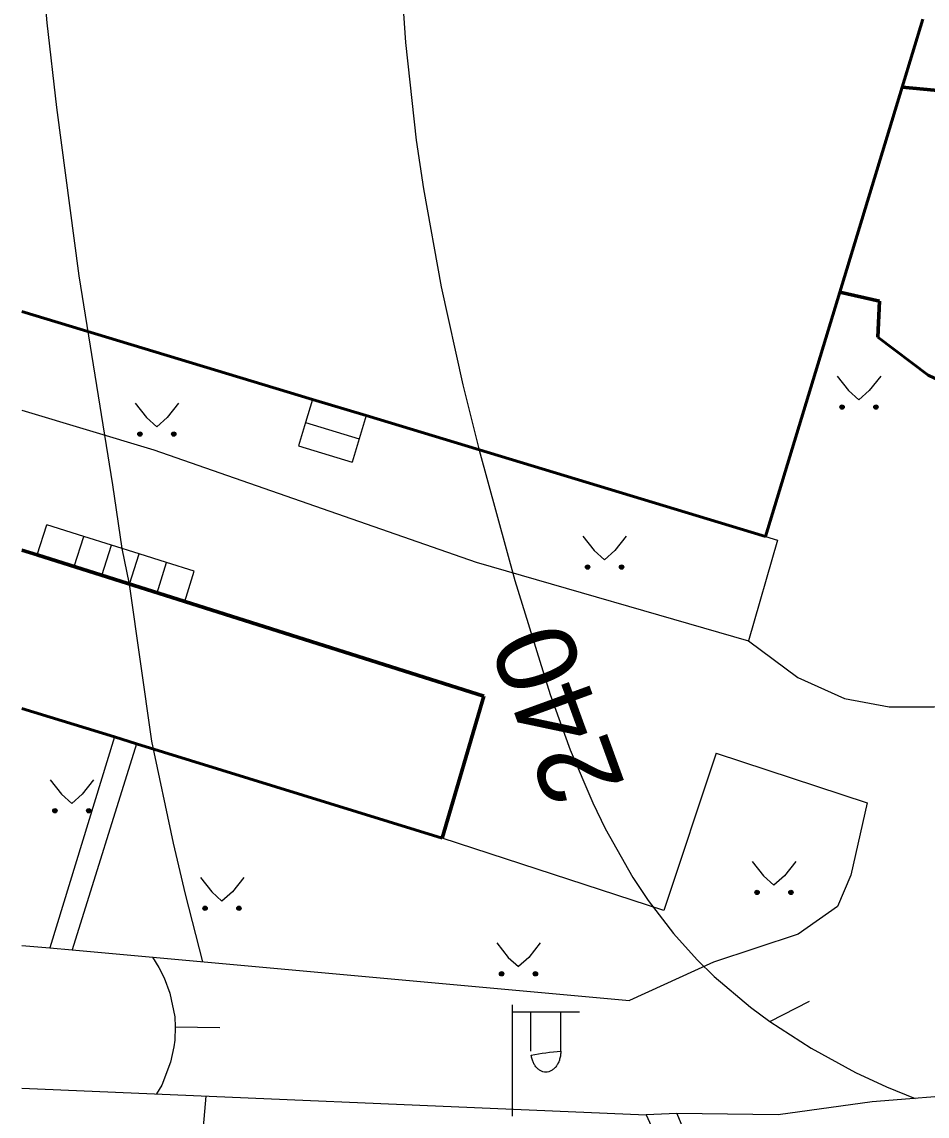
# Model space of a CAD drawing. Extents: x 1000 to 4000, y -5000 to -1000.
# Drawn here: x 1000 to 1040.65, y -4865.72 to -4816.58 of the extents above; entities that cross this region are included whole.
import ezdxf
from ezdxf.enums import TextEntityAlignment as Align

# ---------------------------------------------------------------- set-up
doc = ezdxf.new("R2010")
doc.units = 0
doc.header["$MEASUREMENT"] = 0
for name, color, linetype in [('СЛОЙ_11', 7, 'CONTINUOUS'), ('СЛОЙ_24', 7, 'CONTINUOUS'), ('СЛОЙ_3', 7, 'CONTINUOUS'), ('СЛОЙ_41', 7, 'CONTINUOUS'), ('СЛОЙ_50', 7, 'CONTINUOUS'), ('СЛОЙ_6', 7, 'CONTINUOUS'), ('СЛОЙ_7', 7, 'CONTINUOUS')]:
    doc.layers.add(name, color=color, linetype=linetype)
doc.styles.add('STYLE-CHAR_FAST_FONT', font='CHAR_FAST_FONT.shx')

msp = doc.modelspace()

# ---------------------------------------------------------------- linework, layer by layer
at = {"layer": 'СЛОЙ_11', "color": 253, "linetype": 'Continuous', "lineweight": 0}
for points in [[(1033.388, -4839.682), (1033.933, -4839.847), (1032.63, -4844.367)], [(1031.172, -4849.422), (1028.834, -4856.487)], [(1028.834, -4856.487), (1018.872, -4853.227)]]:
    msp.add_lwpolyline(points, dxfattribs=at)
at = {"layer": 'СЛОЙ_24', "color": 253, "linetype": 'Continuous', "lineweight": 0}
msp.add_line((1000, -4864.467), (1028.03, -4865.653), dxfattribs=at)
for points in [[(1073.349, -4830.417), (1068.541, -4838.175), (1063.531, -4846.892), (1058.052, -4854.602), (1052.455, -4860.354), (1048.92, -4862.657), (1046.515, -4863.827), (1042.684, -4864.718), (1038.176, -4865.074), (1033.954, -4865.653), (1029.411, -4865.604)], [(1000, -4834.016), (1005.925, -4835.8), (1020.393, -4840.833), (1032.63, -4844.367)], [(1032.63, -4844.367), (1034.846, -4846.014), (1036.946, -4846.96), (1038.947, -4847.33), (1040.961, -4847.33), (1043.335, -4846.718), (1044.486, -4845.135), (1045.709, -4842.22), (1047.826, -4833.815)], [(1004.153, -4848.689), (1001.249, -4858.164)], [(1005.14, -4848.993), (1002.26, -4858.256)], [(1031.172, -4849.422), (1037.961, -4851.651), (1037.23, -4854.892), (1036.618, -4856.299), (1034.856, -4857.548), (1031.056, -4858.807), (1027.29, -4860.532)], [(1000, -4858.051), (1001.249, -4858.164)], [(1001.249, -4858.164), (1002.26, -4858.256)], [(1002.26, -4858.256), (1027.29, -4860.532)], [(1029.411, -4865.604), (1028.03, -4865.653)], [(1028.03, -4865.653), (1030.426, -4870.932)], [(1029.411, -4865.604), (1031.418, -4870.429)]]:
    msp.add_lwpolyline(points, dxfattribs=at)
at = {"layer": 'СЛОЙ_3', "color": 253, "linetype": 'Continuous', "lineweight": 0}
for p, q in [((1022.037, -4865.717), (1022.037, -4860.717)), ((1022.037, -4863.717), (1022.037, -4860.717)), ((1022.037, -4861.031), (1025.037, -4861.031)), ((1022.858, -4862.799), (1022.858, -4861.031)), ((1024.2, -4862.799), (1024.2, -4861.031))]:
    msp.add_line(p, q, dxfattribs=at)
msp.add_lwpolyline([(1024.2, -4862.799, -0.035191), (1024.187, -4862.983, -0.036545), (1024.149, -4863.16, -0.03934), (1024.087, -4863.323, -0.0437), (1024.004, -4863.466, -0.049642), (1023.902, -4863.583, -0.056748), (1023.786, -4863.67, -0.0637), (1023.66, -4863.724, -0.068204), (1023.529, -4863.742, -0.068204), (1023.398, -4863.724, -0.0637), (1023.272, -4863.67, -0.056748), (1023.156, -4863.583, -0.049642), (1023.054, -4863.466, -0.0437), (1022.971, -4863.323, -0.03934), (1022.909, -4863.16, -0.036545), (1022.871, -4862.983, -0.035191)], format="xyb", close=True, dxfattribs=at)
at = {"layer": 'СЛОЙ_41', "color": 253, "linetype": 'Continuous', "lineweight": 0}
for p, q in [((1036.614, -4832.487), (1037.124, -4833.137)), ((1038.564, -4832.487), (1038.054, -4833.137)), ((1037.124, -4833.137), (1037.584, -4833.547)), ((1038.054, -4833.137), (1037.584, -4833.547)), ((1005.087, -4833.694), (1005.597, -4834.344)), ((1007.037, -4833.694), (1006.527, -4834.344)), ((1005.597, -4834.344), (1006.057, -4834.754)), ((1006.527, -4834.344), (1006.057, -4834.754)), ((1025.192, -4839.671), (1025.702, -4840.321)), ((1027.142, -4839.671), (1026.632, -4840.321)), ((1025.702, -4840.321), (1026.162, -4840.731)), ((1026.632, -4840.321), (1026.162, -4840.731)), ((1001.267, -4850.615), (1001.777, -4851.265)), ((1003.217, -4850.615), (1002.707, -4851.265)), ((1001.777, -4851.265), (1002.237, -4851.675)), ((1002.707, -4851.265), (1002.237, -4851.675)), ((1032.798, -4854.283), (1033.308, -4854.933)), ((1034.748, -4854.283), (1034.238, -4854.933)), ((1008.014, -4854.997), (1008.524, -4855.647)), ((1009.964, -4854.997), (1009.454, -4855.647)), ((1033.308, -4854.933), (1033.768, -4855.343)), ((1034.238, -4854.933), (1033.768, -4855.343)), ((1008.524, -4855.647), (1008.984, -4856.057)), ((1009.454, -4855.647), (1008.984, -4856.057)), ((1021.325, -4857.938), (1021.835, -4858.588)), ((1023.275, -4857.938), (1022.765, -4858.588)), ((1021.835, -4858.588), (1022.295, -4858.998)), ((1022.765, -4858.588), (1022.295, -4858.998))]:
    msp.add_line(p, q, dxfattribs=at)
for centre in [(1036.828, -4833.875), (1038.349, -4833.875), (1005.301, -4835.084), (1006.822, -4835.084), (1025.406, -4841.061), (1026.927, -4841.061), (1001.481, -4852.003), (1003.002, -4852.003), (1033.012, -4855.671), (1034.533, -4855.671), (1008.228, -4856.385), (1009.749, -4856.385), (1021.539, -4859.326), (1023.06, -4859.326)]:
    msp.add_circle(centre, 0.0976, dxfattribs=at)
for points in [[(1036.732, -4833.894), (1036.73, -4833.875), (1036.732, -4833.856)], [(1036.737, -4833.912), (1036.732, -4833.856), (1036.737, -4833.838)], [(1036.732, -4833.894), (1036.732, -4833.856), (1036.737, -4833.912)], [(1036.746, -4833.929), (1036.737, -4833.838), (1036.746, -4833.821)], [(1036.737, -4833.912), (1036.737, -4833.838), (1036.746, -4833.929)], [(1036.759, -4833.944), (1036.746, -4833.821), (1036.759, -4833.806)], [(1036.746, -4833.929), (1036.746, -4833.821), (1036.759, -4833.944)], [(1036.773, -4833.956), (1036.759, -4833.806), (1036.773, -4833.794)], [(1036.759, -4833.944), (1036.759, -4833.806), (1036.773, -4833.956)], [(1036.79, -4833.965), (1036.773, -4833.794), (1036.79, -4833.785)], [(1036.773, -4833.956), (1036.773, -4833.794), (1036.79, -4833.965)], [(1036.809, -4833.971), (1036.79, -4833.785), (1036.809, -4833.779)], [(1036.79, -4833.965), (1036.79, -4833.785), (1036.809, -4833.971)], [(1036.828, -4833.973), (1036.809, -4833.779), (1036.828, -4833.777)], [(1036.809, -4833.971), (1036.809, -4833.779), (1036.828, -4833.973)], [(1038.253, -4833.894), (1038.251, -4833.875), (1038.253, -4833.856)], [(1038.258, -4833.912), (1038.253, -4833.856), (1038.258, -4833.838)], [(1038.253, -4833.894), (1038.253, -4833.856), (1038.258, -4833.912)], [(1038.267, -4833.929), (1038.258, -4833.838), (1038.267, -4833.821)], [(1038.258, -4833.912), (1038.258, -4833.838), (1038.267, -4833.929)], [(1038.28, -4833.944), (1038.267, -4833.821), (1038.28, -4833.806)], [(1038.267, -4833.929), (1038.267, -4833.821), (1038.28, -4833.944)], [(1038.294, -4833.956), (1038.28, -4833.806), (1038.294, -4833.794)], [(1038.28, -4833.944), (1038.28, -4833.806), (1038.294, -4833.956)], [(1038.311, -4833.965), (1038.294, -4833.794), (1038.311, -4833.785)], [(1038.294, -4833.956), (1038.294, -4833.794), (1038.311, -4833.965)], [(1038.33, -4833.971), (1038.311, -4833.785), (1038.33, -4833.779)], [(1038.311, -4833.965), (1038.311, -4833.785), (1038.33, -4833.971)], [(1038.349, -4833.973), (1038.33, -4833.779), (1038.349, -4833.777)], [(1038.33, -4833.971), (1038.33, -4833.779), (1038.349, -4833.973)], [(1005.205, -4835.103), (1005.203, -4835.084), (1005.205, -4835.064)], [(1005.211, -4835.121), (1005.205, -4835.064), (1005.211, -4835.046)], [(1005.205, -4835.103), (1005.205, -4835.064), (1005.211, -4835.121)], [(1005.22, -4835.138), (1005.211, -4835.046), (1005.22, -4835.029)], [(1005.211, -4835.121), (1005.211, -4835.046), (1005.22, -4835.138)], [(1005.232, -4835.153), (1005.22, -4835.029), (1005.232, -4835.015)], [(1005.22, -4835.138), (1005.22, -4835.029), (1005.232, -4835.153)], [(1005.247, -4835.165), (1005.232, -4835.015), (1005.247, -4835.002)], [(1005.232, -4835.153), (1005.232, -4835.015), (1005.247, -4835.165)], [(1005.264, -4835.174), (1005.247, -4835.002), (1005.264, -4834.993)], [(1005.247, -4835.165), (1005.247, -4835.002), (1005.264, -4835.174)], [(1005.282, -4835.179), (1005.264, -4834.993), (1005.282, -4834.988)], [(1005.264, -4835.174), (1005.264, -4834.993), (1005.282, -4835.179)], [(1005.301, -4835.181), (1005.282, -4834.988), (1005.301, -4834.986)], [(1005.282, -4835.179), (1005.282, -4834.988), (1005.301, -4835.181)], [(1006.726, -4835.103), (1006.724, -4835.084), (1006.726, -4835.064)], [(1006.732, -4835.121), (1006.726, -4835.064), (1006.732, -4835.046)], [(1006.726, -4835.103), (1006.726, -4835.064), (1006.732, -4835.121)], [(1006.741, -4835.138), (1006.732, -4835.046), (1006.741, -4835.029)], [(1006.732, -4835.121), (1006.732, -4835.046), (1006.741, -4835.138)], [(1006.753, -4835.153), (1006.741, -4835.029), (1006.753, -4835.015)], [(1006.741, -4835.138), (1006.741, -4835.029), (1006.753, -4835.153)], [(1006.768, -4835.165), (1006.753, -4835.015), (1006.768, -4835.002)], [(1006.753, -4835.153), (1006.753, -4835.015), (1006.768, -4835.165)], [(1006.785, -4835.174), (1006.768, -4835.002), (1006.785, -4834.993)], [(1006.768, -4835.165), (1006.768, -4835.002), (1006.785, -4835.174)], [(1006.803, -4835.179), (1006.785, -4834.993), (1006.803, -4834.988)], [(1006.785, -4835.174), (1006.785, -4834.993), (1006.803, -4835.179)], [(1006.822, -4835.181), (1006.803, -4834.988), (1006.822, -4834.986)], [(1006.803, -4835.179), (1006.803, -4834.988), (1006.822, -4835.181)], [(1025.352, -4841.142), (1025.337, -4840.992), (1025.352, -4840.979)], [(1025.369, -4841.151), (1025.352, -4840.979), (1025.369, -4840.97)], [(1025.352, -4841.142), (1025.352, -4840.979), (1025.369, -4841.151)], [(1025.387, -4841.156), (1025.369, -4840.97), (1025.387, -4840.965)], [(1025.369, -4841.151), (1025.369, -4840.97), (1025.387, -4841.156)], [(1025.406, -4841.158), (1025.387, -4840.965), (1025.406, -4840.963)], [(1025.387, -4841.156), (1025.387, -4840.965), (1025.406, -4841.158)], [(1026.873, -4841.142), (1026.858, -4840.992), (1026.873, -4840.979)], [(1026.89, -4841.151), (1026.873, -4840.979), (1026.89, -4840.97)], [(1026.873, -4841.142), (1026.873, -4840.979), (1026.89, -4841.151)], [(1026.908, -4841.156), (1026.89, -4840.97), (1026.908, -4840.965)], [(1026.89, -4841.151), (1026.89, -4840.97), (1026.908, -4841.156)], [(1026.927, -4841.158), (1026.908, -4840.965), (1026.927, -4840.963)], [(1026.908, -4841.156), (1026.908, -4840.965), (1026.927, -4841.158)], [(1025.31, -4841.08), (1025.308, -4841.061), (1025.31, -4841.041)], [(1025.316, -4841.098), (1025.31, -4841.041), (1025.316, -4841.023)], [(1025.31, -4841.08), (1025.31, -4841.041), (1025.316, -4841.098)], [(1025.325, -4841.115), (1025.316, -4841.023), (1025.325, -4841.006)], [(1025.316, -4841.098), (1025.316, -4841.023), (1025.325, -4841.115)], [(1025.337, -4841.13), (1025.325, -4841.006), (1025.337, -4840.992)], [(1025.325, -4841.115), (1025.325, -4841.006), (1025.337, -4841.13)], [(1025.337, -4841.13), (1025.337, -4840.992), (1025.352, -4841.142)], [(1026.831, -4841.08), (1026.829, -4841.061), (1026.831, -4841.041)], [(1026.837, -4841.098), (1026.831, -4841.041), (1026.837, -4841.023)], [(1026.831, -4841.08), (1026.831, -4841.041), (1026.837, -4841.098)], [(1026.846, -4841.115), (1026.837, -4841.023), (1026.846, -4841.006)], [(1026.837, -4841.098), (1026.837, -4841.023), (1026.846, -4841.115)], [(1026.858, -4841.13), (1026.846, -4841.006), (1026.858, -4840.992)], [(1026.846, -4841.115), (1026.846, -4841.006), (1026.858, -4841.13)], [(1026.858, -4841.13), (1026.858, -4840.992), (1026.873, -4841.142)], [(1001.385, -4852.022), (1001.383, -4852.003), (1001.385, -4851.984)], [(1001.39, -4852.04), (1001.385, -4851.984), (1001.39, -4851.966)], [(1001.385, -4852.022), (1001.385, -4851.984), (1001.39, -4852.04)], [(1001.399, -4852.057), (1001.39, -4851.966), (1001.399, -4851.949)], [(1001.39, -4852.04), (1001.39, -4851.966), (1001.399, -4852.057)], [(1001.412, -4852.072), (1001.399, -4851.949), (1001.412, -4851.934)], [(1001.399, -4852.057), (1001.399, -4851.949), (1001.412, -4852.072)], [(1001.426, -4852.084), (1001.412, -4851.934), (1001.426, -4851.922)], [(1001.412, -4852.072), (1001.412, -4851.934), (1001.426, -4852.084)], [(1001.443, -4852.093), (1001.426, -4851.922), (1001.443, -4851.913)], [(1001.426, -4852.084), (1001.426, -4851.922), (1001.443, -4852.093)], [(1001.462, -4852.099), (1001.443, -4851.913), (1001.462, -4851.907)], [(1001.443, -4852.093), (1001.443, -4851.913), (1001.462, -4852.099)], [(1001.481, -4852.101), (1001.462, -4851.907), (1001.481, -4851.905)], [(1001.462, -4852.099), (1001.462, -4851.907), (1001.481, -4852.101)], [(1002.906, -4852.022), (1002.904, -4852.003), (1002.906, -4851.984)], [(1002.911, -4852.04), (1002.906, -4851.984), (1002.911, -4851.966)], [(1002.906, -4852.022), (1002.906, -4851.984), (1002.911, -4852.04)], [(1002.92, -4852.057), (1002.911, -4851.966), (1002.92, -4851.949)], [(1002.911, -4852.04), (1002.911, -4851.966), (1002.92, -4852.057)], [(1002.933, -4852.072), (1002.92, -4851.949), (1002.933, -4851.934)], [(1002.92, -4852.057), (1002.92, -4851.949), (1002.933, -4852.072)], [(1002.947, -4852.084), (1002.933, -4851.934), (1002.947, -4851.922)], [(1002.933, -4852.072), (1002.933, -4851.934), (1002.947, -4852.084)], [(1002.964, -4852.093), (1002.947, -4851.922), (1002.964, -4851.913)], [(1002.947, -4852.084), (1002.947, -4851.922), (1002.964, -4852.093)], [(1002.983, -4852.099), (1002.964, -4851.913), (1002.983, -4851.907)], [(1002.964, -4852.093), (1002.964, -4851.913), (1002.983, -4852.099)], [(1003.002, -4852.101), (1002.983, -4851.907), (1003.002, -4851.905)], [(1002.983, -4852.099), (1002.983, -4851.907), (1003.002, -4852.101)], [(1032.916, -4855.69), (1032.914, -4855.671), (1032.916, -4855.652)], [(1032.921, -4855.708), (1032.916, -4855.652), (1032.921, -4855.634)], [(1032.916, -4855.69), (1032.916, -4855.652), (1032.921, -4855.708)], [(1032.93, -4855.725), (1032.921, -4855.634), (1032.93, -4855.617)], [(1032.921, -4855.708), (1032.921, -4855.634), (1032.93, -4855.725)], [(1032.943, -4855.74), (1032.93, -4855.617), (1032.943, -4855.602)], [(1032.93, -4855.725), (1032.93, -4855.617), (1032.943, -4855.74)], [(1032.957, -4855.752), (1032.943, -4855.602), (1032.957, -4855.59)], [(1032.943, -4855.74), (1032.943, -4855.602), (1032.957, -4855.752)], [(1032.974, -4855.761), (1032.957, -4855.59), (1032.974, -4855.581)], [(1032.957, -4855.752), (1032.957, -4855.59), (1032.974, -4855.761)], [(1032.993, -4855.767), (1032.974, -4855.581), (1032.993, -4855.575)], [(1032.974, -4855.761), (1032.974, -4855.581), (1032.993, -4855.767)], [(1033.012, -4855.769), (1032.993, -4855.575), (1033.012, -4855.573)], [(1032.993, -4855.767), (1032.993, -4855.575), (1033.012, -4855.769)], [(1034.437, -4855.69), (1034.435, -4855.671), (1034.437, -4855.652)], [(1034.442, -4855.708), (1034.437, -4855.652), (1034.442, -4855.634)], [(1034.437, -4855.69), (1034.437, -4855.652), (1034.442, -4855.708)], [(1034.451, -4855.725), (1034.442, -4855.634), (1034.451, -4855.617)], [(1034.442, -4855.708), (1034.442, -4855.634), (1034.451, -4855.725)], [(1034.464, -4855.74), (1034.451, -4855.617), (1034.464, -4855.602)], [(1034.451, -4855.725), (1034.451, -4855.617), (1034.464, -4855.74)], [(1034.478, -4855.752), (1034.464, -4855.602), (1034.478, -4855.59)], [(1034.464, -4855.74), (1034.464, -4855.602), (1034.478, -4855.752)], [(1034.495, -4855.761), (1034.478, -4855.59), (1034.495, -4855.581)], [(1034.478, -4855.752), (1034.478, -4855.59), (1034.495, -4855.761)], [(1034.514, -4855.767), (1034.495, -4855.581), (1034.514, -4855.575)], [(1034.495, -4855.761), (1034.495, -4855.581), (1034.514, -4855.767)], [(1034.533, -4855.769), (1034.514, -4855.575), (1034.533, -4855.573)], [(1034.514, -4855.767), (1034.514, -4855.575), (1034.533, -4855.769)], [(1008.132, -4856.404), (1008.13, -4856.385), (1008.132, -4856.366)], [(1008.137, -4856.422), (1008.132, -4856.366), (1008.137, -4856.348)], [(1008.132, -4856.404), (1008.132, -4856.366), (1008.137, -4856.422)], [(1008.146, -4856.439), (1008.137, -4856.348), (1008.146, -4856.331)], [(1008.137, -4856.422), (1008.137, -4856.348), (1008.146, -4856.439)], [(1008.159, -4856.454), (1008.146, -4856.331), (1008.159, -4856.316)], [(1008.146, -4856.439), (1008.146, -4856.331), (1008.159, -4856.454)], [(1008.173, -4856.466), (1008.159, -4856.316), (1008.173, -4856.304)], [(1008.159, -4856.454), (1008.159, -4856.316), (1008.173, -4856.466)], [(1008.19, -4856.475), (1008.173, -4856.304), (1008.19, -4856.295)], [(1008.173, -4856.466), (1008.173, -4856.304), (1008.19, -4856.475)], [(1008.209, -4856.481), (1008.19, -4856.295), (1008.209, -4856.289)], [(1008.19, -4856.475), (1008.19, -4856.295), (1008.209, -4856.481)], [(1008.228, -4856.483), (1008.209, -4856.289), (1008.228, -4856.287)], [(1008.209, -4856.481), (1008.209, -4856.289), (1008.228, -4856.483)], [(1009.653, -4856.404), (1009.651, -4856.385), (1009.653, -4856.366)], [(1009.658, -4856.422), (1009.653, -4856.366), (1009.658, -4856.348)], [(1009.653, -4856.404), (1009.653, -4856.366), (1009.658, -4856.422)], [(1009.667, -4856.439), (1009.658, -4856.348), (1009.667, -4856.331)], [(1009.658, -4856.422), (1009.658, -4856.348), (1009.667, -4856.439)], [(1009.68, -4856.454), (1009.667, -4856.331), (1009.68, -4856.316)], [(1009.667, -4856.439), (1009.667, -4856.331), (1009.68, -4856.454)], [(1009.694, -4856.466), (1009.68, -4856.316), (1009.694, -4856.304)], [(1009.68, -4856.454), (1009.68, -4856.316), (1009.694, -4856.466)], [(1009.711, -4856.475), (1009.694, -4856.304), (1009.711, -4856.295)], [(1009.694, -4856.466), (1009.694, -4856.304), (1009.711, -4856.475)], [(1009.73, -4856.481), (1009.711, -4856.295), (1009.73, -4856.289)], [(1009.711, -4856.475), (1009.711, -4856.295), (1009.73, -4856.481)], [(1009.749, -4856.483), (1009.73, -4856.289), (1009.749, -4856.287)], [(1009.73, -4856.481), (1009.73, -4856.289), (1009.749, -4856.483)], [(1021.443, -4859.345), (1021.441, -4859.326), (1021.443, -4859.307)], [(1021.448, -4859.363), (1021.443, -4859.307), (1021.448, -4859.289)], [(1021.443, -4859.345), (1021.443, -4859.307), (1021.448, -4859.363)], [(1021.457, -4859.38), (1021.448, -4859.289), (1021.457, -4859.272)], [(1021.448, -4859.363), (1021.448, -4859.289), (1021.457, -4859.38)], [(1021.47, -4859.395), (1021.457, -4859.272), (1021.47, -4859.257)], [(1021.457, -4859.38), (1021.457, -4859.272), (1021.47, -4859.395)], [(1021.484, -4859.407), (1021.47, -4859.257), (1021.484, -4859.245)], [(1021.47, -4859.395), (1021.47, -4859.257), (1021.484, -4859.407)], [(1021.501, -4859.416), (1021.484, -4859.245), (1021.501, -4859.236)], [(1021.484, -4859.407), (1021.484, -4859.245), (1021.501, -4859.416)], [(1021.52, -4859.422), (1021.501, -4859.236), (1021.52, -4859.23)], [(1021.501, -4859.416), (1021.501, -4859.236), (1021.52, -4859.422)], [(1021.539, -4859.424), (1021.52, -4859.23), (1021.539, -4859.228)], [(1021.52, -4859.422), (1021.52, -4859.23), (1021.539, -4859.424)], [(1022.964, -4859.345), (1022.962, -4859.326), (1022.964, -4859.307)], [(1022.969, -4859.363), (1022.964, -4859.307), (1022.969, -4859.289)], [(1022.964, -4859.345), (1022.964, -4859.307), (1022.969, -4859.363)], [(1022.978, -4859.38), (1022.969, -4859.289), (1022.978, -4859.272)], [(1022.969, -4859.363), (1022.969, -4859.289), (1022.978, -4859.38)], [(1022.991, -4859.395), (1022.978, -4859.272), (1022.991, -4859.257)], [(1022.978, -4859.38), (1022.978, -4859.272), (1022.991, -4859.395)], [(1023.005, -4859.407), (1022.991, -4859.257), (1023.005, -4859.245)], [(1022.991, -4859.395), (1022.991, -4859.257), (1023.005, -4859.407)], [(1023.022, -4859.416), (1023.005, -4859.245), (1023.022, -4859.236)], [(1023.005, -4859.407), (1023.005, -4859.245), (1023.022, -4859.416)], [(1023.041, -4859.422), (1023.022, -4859.236), (1023.041, -4859.23)], [(1023.022, -4859.416), (1023.022, -4859.236), (1023.041, -4859.422)], [(1023.06, -4859.424), (1023.041, -4859.23), (1023.06, -4859.228)], [(1023.041, -4859.422), (1023.041, -4859.23), (1023.06, -4859.424)]]:
    msp.add_solid(points, dxfattribs=at)
at = {"layer": 'СЛОЙ_41', "color": 253, "linetype": 'Continuous', "lineweight": 0, "extrusion": (0, 0, -1)}
for points in [[(-1036.828, -4833.973), (-1036.828, -4833.777), (-1036.847, -4833.971)], [(-1036.847, -4833.971), (-1036.828, -4833.777), (-1036.847, -4833.779)], [(-1036.847, -4833.971), (-1036.847, -4833.779), (-1036.865, -4833.965)], [(-1036.865, -4833.965), (-1036.847, -4833.779), (-1036.865, -4833.785)], [(-1036.865, -4833.965), (-1036.865, -4833.785), (-1036.882, -4833.956)], [(-1036.882, -4833.956), (-1036.865, -4833.785), (-1036.882, -4833.794)], [(-1036.882, -4833.956), (-1036.882, -4833.794), (-1036.897, -4833.944)], [(-1036.897, -4833.944), (-1036.882, -4833.794), (-1036.897, -4833.806)], [(-1036.897, -4833.944), (-1036.897, -4833.806), (-1036.909, -4833.929)], [(-1036.909, -4833.929), (-1036.897, -4833.806), (-1036.909, -4833.821)], [(-1036.909, -4833.929), (-1036.909, -4833.821), (-1036.918, -4833.912)], [(-1036.918, -4833.912), (-1036.909, -4833.821), (-1036.918, -4833.838)], [(-1036.918, -4833.912), (-1036.918, -4833.838), (-1036.923, -4833.894)], [(-1036.923, -4833.894), (-1036.918, -4833.838), (-1036.923, -4833.856)], [(-1036.923, -4833.894), (-1036.923, -4833.856), (-1036.925, -4833.875)], [(-1038.349, -4833.973), (-1038.349, -4833.777), (-1038.368, -4833.971)], [(-1038.368, -4833.971), (-1038.349, -4833.777), (-1038.368, -4833.779)], [(-1038.368, -4833.971), (-1038.368, -4833.779), (-1038.386, -4833.965)], [(-1038.386, -4833.965), (-1038.368, -4833.779), (-1038.386, -4833.785)], [(-1038.386, -4833.965), (-1038.386, -4833.785), (-1038.403, -4833.956)], [(-1038.403, -4833.956), (-1038.386, -4833.785), (-1038.403, -4833.794)], [(-1038.403, -4833.956), (-1038.403, -4833.794), (-1038.418, -4833.944)], [(-1038.418, -4833.944), (-1038.403, -4833.794), (-1038.418, -4833.806)], [(-1038.418, -4833.944), (-1038.418, -4833.806), (-1038.43, -4833.929)], [(-1038.43, -4833.929), (-1038.418, -4833.806), (-1038.43, -4833.821)], [(-1038.43, -4833.929), (-1038.43, -4833.821), (-1038.439, -4833.912)], [(-1038.439, -4833.912), (-1038.43, -4833.821), (-1038.439, -4833.838)], [(-1038.439, -4833.912), (-1038.439, -4833.838), (-1038.444, -4833.894)], [(-1038.444, -4833.894), (-1038.439, -4833.838), (-1038.444, -4833.856)], [(-1038.444, -4833.894), (-1038.444, -4833.856), (-1038.446, -4833.875)], [(-1005.301, -4835.181), (-1005.301, -4834.986), (-1005.32, -4835.179)], [(-1005.32, -4835.179), (-1005.301, -4834.986), (-1005.32, -4834.988)], [(-1005.32, -4835.179), (-1005.32, -4834.988), (-1005.338, -4835.174)], [(-1005.338, -4835.174), (-1005.32, -4834.988), (-1005.338, -4834.993)], [(-1005.338, -4835.174), (-1005.338, -4834.993), (-1005.355, -4835.165)], [(-1005.355, -4835.165), (-1005.338, -4834.993), (-1005.355, -4835.002)], [(-1005.355, -4835.165), (-1005.355, -4835.002), (-1005.37, -4835.153)], [(-1005.37, -4835.153), (-1005.355, -4835.002), (-1005.37, -4835.015)], [(-1005.37, -4835.153), (-1005.37, -4835.015), (-1005.382, -4835.138)], [(-1005.382, -4835.138), (-1005.37, -4835.015), (-1005.382, -4835.029)], [(-1005.382, -4835.138), (-1005.382, -4835.029), (-1005.391, -4835.121)], [(-1005.391, -4835.121), (-1005.382, -4835.029), (-1005.391, -4835.046)], [(-1005.391, -4835.121), (-1005.391, -4835.046), (-1005.397, -4835.103)], [(-1005.397, -4835.103), (-1005.391, -4835.046), (-1005.397, -4835.064)], [(-1005.397, -4835.103), (-1005.397, -4835.064), (-1005.399, -4835.084)], [(-1006.822, -4835.181), (-1006.822, -4834.986), (-1006.841, -4835.179)], [(-1006.841, -4835.179), (-1006.822, -4834.986), (-1006.841, -4834.988)], [(-1006.841, -4835.179), (-1006.841, -4834.988), (-1006.859, -4835.174)], [(-1006.859, -4835.174), (-1006.841, -4834.988), (-1006.859, -4834.993)], [(-1006.859, -4835.174), (-1006.859, -4834.993), (-1006.876, -4835.165)], [(-1006.876, -4835.165), (-1006.859, -4834.993), (-1006.876, -4835.002)], [(-1006.876, -4835.165), (-1006.876, -4835.002), (-1006.891, -4835.153)], [(-1006.891, -4835.153), (-1006.876, -4835.002), (-1006.891, -4835.015)], [(-1006.891, -4835.153), (-1006.891, -4835.015), (-1006.903, -4835.138)], [(-1006.903, -4835.138), (-1006.891, -4835.015), (-1006.903, -4835.029)], [(-1006.903, -4835.138), (-1006.903, -4835.029), (-1006.912, -4835.121)], [(-1006.912, -4835.121), (-1006.903, -4835.029), (-1006.912, -4835.046)], [(-1006.912, -4835.121), (-1006.912, -4835.046), (-1006.918, -4835.103)], [(-1006.918, -4835.103), (-1006.912, -4835.046), (-1006.918, -4835.064)], [(-1006.918, -4835.103), (-1006.918, -4835.064), (-1006.92, -4835.084)], [(-1025.406, -4841.158), (-1025.406, -4840.963), (-1025.425, -4841.156)], [(-1025.425, -4841.156), (-1025.406, -4840.963), (-1025.425, -4840.965)], [(-1025.425, -4841.156), (-1025.425, -4840.965), (-1025.443, -4841.151)], [(-1025.443, -4841.151), (-1025.425, -4840.965), (-1025.443, -4840.97)], [(-1025.443, -4841.151), (-1025.443, -4840.97), (-1025.46, -4841.142)], [(-1025.46, -4841.142), (-1025.443, -4840.97), (-1025.46, -4840.979)], [(-1025.46, -4841.142), (-1025.46, -4840.979), (-1025.475, -4841.13)], [(-1025.475, -4841.13), (-1025.46, -4840.979), (-1025.475, -4840.992)], [(-1026.927, -4841.158), (-1026.927, -4840.963), (-1026.946, -4841.156)], [(-1026.946, -4841.156), (-1026.927, -4840.963), (-1026.946, -4840.965)], [(-1026.946, -4841.156), (-1026.946, -4840.965), (-1026.964, -4841.151)], [(-1026.964, -4841.151), (-1026.946, -4840.965), (-1026.964, -4840.97)], [(-1026.964, -4841.151), (-1026.964, -4840.97), (-1026.981, -4841.142)], [(-1026.981, -4841.142), (-1026.964, -4840.97), (-1026.981, -4840.979)], [(-1026.981, -4841.142), (-1026.981, -4840.979), (-1026.996, -4841.13)], [(-1026.996, -4841.13), (-1026.981, -4840.979), (-1026.996, -4840.992)], [(-1025.475, -4841.13), (-1025.475, -4840.992), (-1025.487, -4841.115)], [(-1025.487, -4841.115), (-1025.475, -4840.992), (-1025.487, -4841.006)], [(-1025.487, -4841.115), (-1025.487, -4841.006), (-1025.496, -4841.098)], [(-1025.496, -4841.098), (-1025.487, -4841.006), (-1025.496, -4841.023)], [(-1025.496, -4841.098), (-1025.496, -4841.023), (-1025.502, -4841.08)], [(-1025.502, -4841.08), (-1025.496, -4841.023), (-1025.502, -4841.041)], [(-1025.502, -4841.08), (-1025.502, -4841.041), (-1025.504, -4841.061)], [(-1026.996, -4841.13), (-1026.996, -4840.992), (-1027.008, -4841.115)], [(-1027.008, -4841.115), (-1026.996, -4840.992), (-1027.008, -4841.006)], [(-1027.008, -4841.115), (-1027.008, -4841.006), (-1027.017, -4841.098)], [(-1027.017, -4841.098), (-1027.008, -4841.006), (-1027.017, -4841.023)], [(-1027.017, -4841.098), (-1027.017, -4841.023), (-1027.023, -4841.08)], [(-1027.023, -4841.08), (-1027.017, -4841.023), (-1027.023, -4841.041)], [(-1027.023, -4841.08), (-1027.023, -4841.041), (-1027.025, -4841.061)], [(-1001.481, -4852.101), (-1001.481, -4851.905), (-1001.5, -4852.099)], [(-1001.5, -4852.099), (-1001.481, -4851.905), (-1001.5, -4851.907)], [(-1001.5, -4852.099), (-1001.5, -4851.907), (-1001.518, -4852.093)], [(-1001.518, -4852.093), (-1001.5, -4851.907), (-1001.518, -4851.913)], [(-1001.518, -4852.093), (-1001.518, -4851.913), (-1001.535, -4852.084)], [(-1001.535, -4852.084), (-1001.518, -4851.913), (-1001.535, -4851.922)], [(-1001.535, -4852.084), (-1001.535, -4851.922), (-1001.55, -4852.072)], [(-1001.55, -4852.072), (-1001.535, -4851.922), (-1001.55, -4851.934)], [(-1001.55, -4852.072), (-1001.55, -4851.934), (-1001.562, -4852.057)], [(-1001.562, -4852.057), (-1001.55, -4851.934), (-1001.562, -4851.949)], [(-1001.562, -4852.057), (-1001.562, -4851.949), (-1001.571, -4852.04)], [(-1001.571, -4852.04), (-1001.562, -4851.949), (-1001.571, -4851.966)], [(-1001.571, -4852.04), (-1001.571, -4851.966), (-1001.576, -4852.022)], [(-1001.576, -4852.022), (-1001.571, -4851.966), (-1001.576, -4851.984)], [(-1001.576, -4852.022), (-1001.576, -4851.984), (-1001.578, -4852.003)], [(-1003.002, -4852.101), (-1003.002, -4851.905), (-1003.021, -4852.099)], [(-1003.021, -4852.099), (-1003.002, -4851.905), (-1003.021, -4851.907)], [(-1003.021, -4852.099), (-1003.021, -4851.907), (-1003.039, -4852.093)], [(-1003.039, -4852.093), (-1003.021, -4851.907), (-1003.039, -4851.913)], [(-1003.039, -4852.093), (-1003.039, -4851.913), (-1003.056, -4852.084)], [(-1003.056, -4852.084), (-1003.039, -4851.913), (-1003.056, -4851.922)], [(-1003.056, -4852.084), (-1003.056, -4851.922), (-1003.071, -4852.072)], [(-1003.071, -4852.072), (-1003.056, -4851.922), (-1003.071, -4851.934)], [(-1003.071, -4852.072), (-1003.071, -4851.934), (-1003.083, -4852.057)], [(-1003.083, -4852.057), (-1003.071, -4851.934), (-1003.083, -4851.949)], [(-1003.083, -4852.057), (-1003.083, -4851.949), (-1003.092, -4852.04)], [(-1003.092, -4852.04), (-1003.083, -4851.949), (-1003.092, -4851.966)], [(-1003.092, -4852.04), (-1003.092, -4851.966), (-1003.097, -4852.022)], [(-1003.097, -4852.022), (-1003.092, -4851.966), (-1003.097, -4851.984)], [(-1003.097, -4852.022), (-1003.097, -4851.984), (-1003.099, -4852.003)], [(-1033.012, -4855.769), (-1033.012, -4855.573), (-1033.031, -4855.767)], [(-1033.031, -4855.767), (-1033.012, -4855.573), (-1033.031, -4855.575)], [(-1033.031, -4855.767), (-1033.031, -4855.575), (-1033.049, -4855.761)], [(-1033.049, -4855.761), (-1033.031, -4855.575), (-1033.049, -4855.581)], [(-1033.049, -4855.761), (-1033.049, -4855.581), (-1033.066, -4855.752)], [(-1033.066, -4855.752), (-1033.049, -4855.581), (-1033.066, -4855.59)], [(-1033.066, -4855.752), (-1033.066, -4855.59), (-1033.081, -4855.74)], [(-1033.081, -4855.74), (-1033.066, -4855.59), (-1033.081, -4855.602)], [(-1033.081, -4855.74), (-1033.081, -4855.602), (-1033.093, -4855.725)], [(-1033.093, -4855.725), (-1033.081, -4855.602), (-1033.093, -4855.617)], [(-1033.093, -4855.725), (-1033.093, -4855.617), (-1033.102, -4855.708)], [(-1033.102, -4855.708), (-1033.093, -4855.617), (-1033.102, -4855.634)], [(-1033.102, -4855.708), (-1033.102, -4855.634), (-1033.107, -4855.69)], [(-1033.107, -4855.69), (-1033.102, -4855.634), (-1033.107, -4855.652)], [(-1033.107, -4855.69), (-1033.107, -4855.652), (-1033.109, -4855.671)], [(-1034.533, -4855.769), (-1034.533, -4855.573), (-1034.552, -4855.767)], [(-1034.552, -4855.767), (-1034.533, -4855.573), (-1034.552, -4855.575)], [(-1034.552, -4855.767), (-1034.552, -4855.575), (-1034.57, -4855.761)], [(-1034.57, -4855.761), (-1034.552, -4855.575), (-1034.57, -4855.581)], [(-1034.57, -4855.761), (-1034.57, -4855.581), (-1034.587, -4855.752)], [(-1034.587, -4855.752), (-1034.57, -4855.581), (-1034.587, -4855.59)], [(-1034.587, -4855.752), (-1034.587, -4855.59), (-1034.602, -4855.74)], [(-1034.602, -4855.74), (-1034.587, -4855.59), (-1034.602, -4855.602)], [(-1034.602, -4855.74), (-1034.602, -4855.602), (-1034.614, -4855.725)], [(-1034.614, -4855.725), (-1034.602, -4855.602), (-1034.614, -4855.617)], [(-1034.614, -4855.725), (-1034.614, -4855.617), (-1034.623, -4855.708)], [(-1034.623, -4855.708), (-1034.614, -4855.617), (-1034.623, -4855.634)], [(-1034.623, -4855.708), (-1034.623, -4855.634), (-1034.628, -4855.69)], [(-1034.628, -4855.69), (-1034.623, -4855.634), (-1034.628, -4855.652)], [(-1034.628, -4855.69), (-1034.628, -4855.652), (-1034.63, -4855.671)], [(-1008.228, -4856.483), (-1008.228, -4856.287), (-1008.247, -4856.481)], [(-1008.247, -4856.481), (-1008.228, -4856.287), (-1008.247, -4856.289)], [(-1008.247, -4856.481), (-1008.247, -4856.289), (-1008.265, -4856.475)], [(-1008.265, -4856.475), (-1008.247, -4856.289), (-1008.265, -4856.295)], [(-1008.265, -4856.475), (-1008.265, -4856.295), (-1008.282, -4856.466)], [(-1008.282, -4856.466), (-1008.265, -4856.295), (-1008.282, -4856.304)], [(-1008.282, -4856.466), (-1008.282, -4856.304), (-1008.297, -4856.454)], [(-1008.297, -4856.454), (-1008.282, -4856.304), (-1008.297, -4856.316)], [(-1008.297, -4856.454), (-1008.297, -4856.316), (-1008.309, -4856.439)], [(-1008.309, -4856.439), (-1008.297, -4856.316), (-1008.309, -4856.331)], [(-1008.309, -4856.439), (-1008.309, -4856.331), (-1008.318, -4856.422)], [(-1008.318, -4856.422), (-1008.309, -4856.331), (-1008.318, -4856.348)], [(-1008.318, -4856.422), (-1008.318, -4856.348), (-1008.323, -4856.404)], [(-1008.323, -4856.404), (-1008.318, -4856.348), (-1008.323, -4856.366)], [(-1008.323, -4856.404), (-1008.323, -4856.366), (-1008.325, -4856.385)], [(-1009.749, -4856.483), (-1009.749, -4856.287), (-1009.768, -4856.481)], [(-1009.768, -4856.481), (-1009.749, -4856.287), (-1009.768, -4856.289)], [(-1009.768, -4856.481), (-1009.768, -4856.289), (-1009.786, -4856.475)], [(-1009.786, -4856.475), (-1009.768, -4856.289), (-1009.786, -4856.295)], [(-1009.786, -4856.475), (-1009.786, -4856.295), (-1009.803, -4856.466)], [(-1009.803, -4856.466), (-1009.786, -4856.295), (-1009.803, -4856.304)], [(-1009.803, -4856.466), (-1009.803, -4856.304), (-1009.818, -4856.454)], [(-1009.818, -4856.454), (-1009.803, -4856.304), (-1009.818, -4856.316)], [(-1009.818, -4856.454), (-1009.818, -4856.316), (-1009.83, -4856.439)], [(-1009.83, -4856.439), (-1009.818, -4856.316), (-1009.83, -4856.331)], [(-1009.83, -4856.439), (-1009.83, -4856.331), (-1009.839, -4856.422)], [(-1009.839, -4856.422), (-1009.83, -4856.331), (-1009.839, -4856.348)], [(-1009.839, -4856.422), (-1009.839, -4856.348), (-1009.844, -4856.404)], [(-1009.844, -4856.404), (-1009.839, -4856.348), (-1009.844, -4856.366)], [(-1009.844, -4856.404), (-1009.844, -4856.366), (-1009.846, -4856.385)], [(-1021.539, -4859.424), (-1021.539, -4859.228), (-1021.558, -4859.422)], [(-1021.558, -4859.422), (-1021.539, -4859.228), (-1021.558, -4859.23)], [(-1021.558, -4859.422), (-1021.558, -4859.23), (-1021.576, -4859.416)], [(-1021.576, -4859.416), (-1021.558, -4859.23), (-1021.576, -4859.236)], [(-1021.576, -4859.416), (-1021.576, -4859.236), (-1021.593, -4859.407)], [(-1021.593, -4859.407), (-1021.576, -4859.236), (-1021.593, -4859.245)], [(-1021.593, -4859.407), (-1021.593, -4859.245), (-1021.608, -4859.395)], [(-1021.608, -4859.395), (-1021.593, -4859.245), (-1021.608, -4859.257)], [(-1021.608, -4859.395), (-1021.608, -4859.257), (-1021.62, -4859.38)], [(-1021.62, -4859.38), (-1021.608, -4859.257), (-1021.62, -4859.272)], [(-1021.62, -4859.38), (-1021.62, -4859.272), (-1021.629, -4859.363)], [(-1021.629, -4859.363), (-1021.62, -4859.272), (-1021.629, -4859.289)], [(-1021.629, -4859.363), (-1021.629, -4859.289), (-1021.634, -4859.345)], [(-1021.634, -4859.345), (-1021.629, -4859.289), (-1021.634, -4859.307)], [(-1021.634, -4859.345), (-1021.634, -4859.307), (-1021.636, -4859.326)], [(-1023.06, -4859.424), (-1023.06, -4859.228), (-1023.079, -4859.422)], [(-1023.079, -4859.422), (-1023.06, -4859.228), (-1023.079, -4859.23)], [(-1023.079, -4859.422), (-1023.079, -4859.23), (-1023.097, -4859.416)], [(-1023.097, -4859.416), (-1023.079, -4859.23), (-1023.097, -4859.236)], [(-1023.097, -4859.416), (-1023.097, -4859.236), (-1023.114, -4859.407)], [(-1023.114, -4859.407), (-1023.097, -4859.236), (-1023.114, -4859.245)], [(-1023.114, -4859.407), (-1023.114, -4859.245), (-1023.129, -4859.395)], [(-1023.129, -4859.395), (-1023.114, -4859.245), (-1023.129, -4859.257)], [(-1023.129, -4859.395), (-1023.129, -4859.257), (-1023.141, -4859.38)], [(-1023.141, -4859.38), (-1023.129, -4859.257), (-1023.141, -4859.272)], [(-1023.141, -4859.38), (-1023.141, -4859.272), (-1023.15, -4859.363)], [(-1023.15, -4859.363), (-1023.141, -4859.272), (-1023.15, -4859.289)], [(-1023.15, -4859.363), (-1023.15, -4859.289), (-1023.155, -4859.345)], [(-1023.155, -4859.345), (-1023.15, -4859.289), (-1023.155, -4859.307)], [(-1023.155, -4859.345), (-1023.155, -4859.307), (-1023.157, -4859.326)]]:
    msp.add_solid(points, dxfattribs=at)
at = {"layer": 'СЛОЙ_50', "color": 253, "linetype": 'Continuous', "lineweight": 0}
for p, q in [((1033.593, -4861.474), (1035.367, -4860.551)), ((1006.888, -4861.703), (1008.887, -4861.738))]:
    msp.add_line(p, q, dxfattribs=at)
for points in [[(1008.131, -4858.79), (1007.347, -4855.752), (1006.808, -4853.462), (1005.841, -4848.88), (1004.831, -4841.823), (1004.501, -4840.226), (1004.087, -4837.369), (1002.57, -4827.981), (1001.565, -4820.422), (1001.139, -4816.619), (1000.813, -4812.818)], [(1017.084, -4815.312), (1017.231, -4817.498), (1017.711, -4821.881), (1018.036, -4824.078), (1018.834, -4828.477), (1019.804, -4832.879), (1020.532, -4835.813), (1022.136, -4841.667), (1023.717, -4846.782), (1024.621, -4849.26), (1025.638, -4851.648), (1026.198, -4852.799), (1027.44, -4854.998), (1028.13, -4856.039), (1029.259, -4857.516), (1030.324, -4858.698), (1031.085, -4859.442), (1032.72, -4860.829), (1033.593, -4861.474), (1035.446, -4862.671), (1037.434, -4863.751), (1038.831, -4864.409), (1040.116, -4864.921)], [(1005.869, -4858.584), (1006.157, -4859.039), (1006.385, -4859.502), (1006.647, -4860.199), (1006.862, -4861.251), (1006.888, -4861.703), (1006.862, -4862.308), (1006.823, -4862.611), (1006.671, -4863.295), (1006.278, -4864.327), (1006.052, -4864.723)], [(1007.104, -4918.347), (1008.269, -4915.747), (1009.217, -4913.137), (1009.604, -4911.826), (1010.191, -4909.189), (1010.387, -4907.861), (1010.552, -4905.855), (1010.56, -4903.802), (1010.486, -4902.423), (1010.187, -4899.646), (1009.741, -4896.847), (1008.672, -4891.208), (1007.977, -4886.966), (1007.7, -4884.447), (1007.576, -4882.769), (1007.457, -4879.415), (1007.455, -4877.739), (1007.546, -4874.386), (1007.74, -4871.03), (1008.276, -4864.817)]]:
    msp.add_lwpolyline(points, dxfattribs=at)
at = {"layer": 'СЛОЙ_6', "color": 253, "linetype": 'Continuous', "lineweight": 50}
for p, q in [((1039.531, -4819.513), (1041.441, -4819.68)), ((1036.729, -4828.714), (1038.512, -4829.121)), ((1038.512, -4829.121), (1038.431, -4830.739)), ((1000, -4840.296), (1000.689, -4840.514)), ((1000.689, -4840.514), (1007.31, -4842.607)), ((1007.31, -4842.607), (1020.742, -4846.853)), ((1020.742, -4846.853), (1018.872, -4853.227))]:
    msp.add_line(p, q, dxfattribs=at)
at = {"layer": 'СЛОЙ_6', "color": 253, "linetype": 'Continuous', "lineweight": 40}
for points in [[(1039.531, -4819.513), (1040.462, -4816.46)], [(1036.729, -4828.714), (1039.531, -4819.513)], [(1033.388, -4839.682), (1036.729, -4828.714)], [(1000, -4829.583), (1013.049, -4833.53)], [(1047.826, -4833.815), (1045.427, -4833.815), (1042.781, -4833.426), (1040.7, -4832.438), (1038.431, -4830.739)], [(1013.049, -4833.53), (1015.458, -4834.259)], [(1015.458, -4834.259), (1033.388, -4839.682)], [(1000, -4847.409), (1004.153, -4848.689)], [(1004.153, -4848.689), (1005.14, -4848.993)], [(1005.14, -4848.993), (1018.872, -4853.227)]]:
    msp.add_lwpolyline(points, dxfattribs=at)
at = {"layer": 'СЛОЙ_7', "color": 253, "linetype": 'Continuous', "lineweight": 0}
for p, q in [((1013.049, -4833.53), (1012.734, -4834.572)), ((1012.734, -4834.572), (1012.419, -4835.614)), ((1012.734, -4834.572), (1015.143, -4835.3)), ((1015.458, -4834.259), (1015.143, -4835.3)), ((1015.143, -4835.3), (1014.828, -4836.342)), ((1012.419, -4835.614), (1014.828, -4836.342)), ((1000.689, -4840.514), (1001.118, -4839.157)), ((1002.781, -4839.683), (1001.118, -4839.157)), ((1002.352, -4841.04), (1002.781, -4839.683)), ((1004.021, -4840.075), (1002.781, -4839.683)), ((1003.592, -4841.431), (1004.021, -4840.075)), ((1005.26, -4840.466), (1004.021, -4840.075)), ((1004.831, -4841.823), (1005.26, -4840.466)), ((1006.5, -4840.858), (1005.26, -4840.466)), ((1006.071, -4842.215), (1006.5, -4840.858)), ((1007.739, -4841.25), (1006.5, -4840.858)), ((1007.31, -4842.607), (1007.739, -4841.25))]:
    msp.add_line(p, q, dxfattribs=at)

# ---------------------------------------------------------------- texts
at = {"layer": 'СЛОЙ_50', "color": 253, "linetype": 'Continuous', "lineweight": 0, "style": 'STYLE-CHAR_FAST_FONT'}
msp.add_text('240', height=3.6, rotation=110.0282, dxfattribs=at).set_placement((1024.048, -4847.688), align=Align.MIDDLE_CENTER)

doc.saveas('drawing.dxf')
